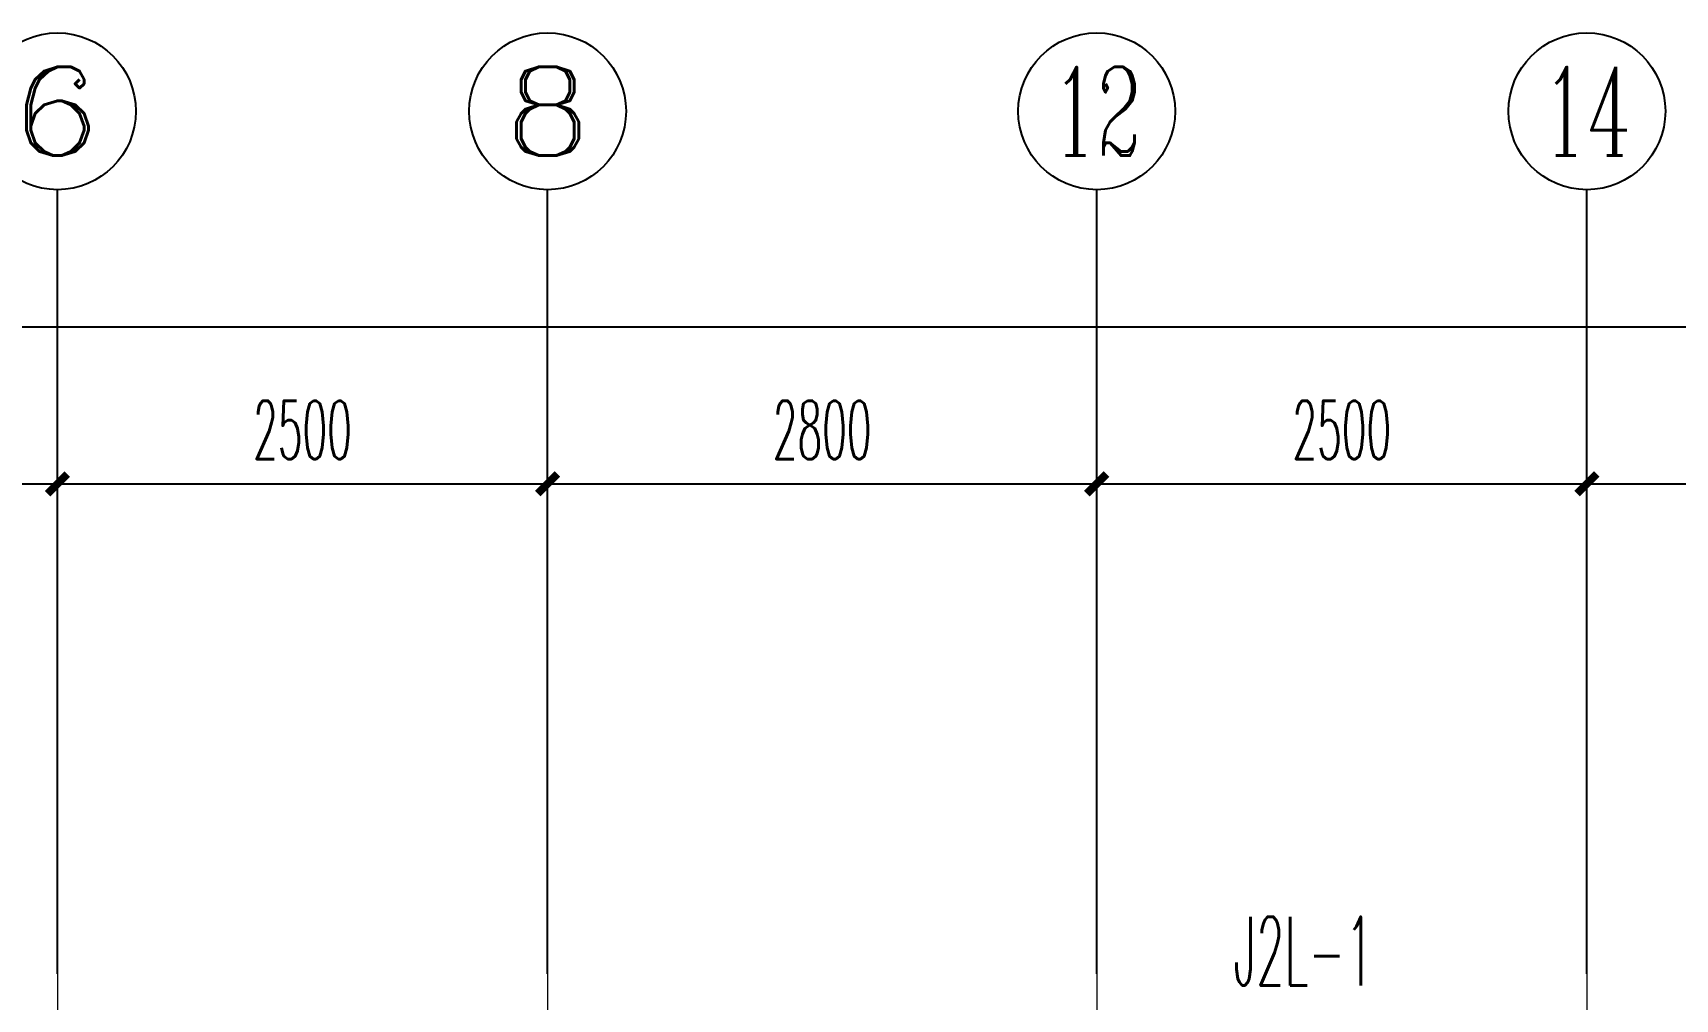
# Model space of a CAD drawing. Extents: x 27938 to 650306, y -92720 to 1524912.
# Drawn here: x 281791 to 290167, y 378245 to 383174 of the extents above; entities that cross this region are included whole.
import ezdxf
from ezdxf.enums import TextEntityAlignment as Align

# ---------------------------------------------------------------- set-up
doc = ezdxf.new("R2010")
doc.units = 0
doc.header["$LTSCALE"] = 1000
doc.header["$MEASUREMENT"] = 0
doc.linetypes.add('DOTE', pattern=[2.42, 2, -0.2, 0.02, -0.2])
for name, color, linetype in [('AXIS', 3, 'Continuous'), ('AXIS_TEXT', 4, 'Continuous'), ('DIM_给水', 3, 'Continuous')]:
    doc.layers.add(name, color=color, linetype=linetype)
doc.layers.add('DOTE', color=19, linetype='DOTE', lineweight=9)
doc.styles.add('_TCH_AXIS', font='COMPLEX', dxfattribs={"bigfont": 'GBCBIG'})
doc.styles.add('_TCH_DIM_T3', font='SIMPLEX.shx', dxfattribs={"width": 0.494118, "bigfont": 'GBCBIG.shx'})
doc.styles.add('_TWT_SERIAL', font='simplex.shx', dxfattribs={"width": 0.6, "oblique": 10, "height": 3, "bigfont": 'aadri.shx'})
doc.styles.add('COMPLEX', font='COMPLEX')
doc.dimstyles.new('_TCH_ARCH&&100', dxfattribs={"dimtxt": 297.5, "dimasz": 100, "dimexe": 250, "dimexo": 300, "dimgap": 126.25, "dimtad": 1, "dimdec": 0, "dimzin": 0, "dimdsep": 46, "dimtxsty": '_TCH_DIM_T3', "dimblk": 'ARCHTICK', "dimcen": 0.09, "dimclrt": 4, "dimazin": 2, "dimtfac": 1, "dimtdec": 0, "dimtix": 1, "dimtmove": 2, "dimatfit": 3, "dimfxl": 1, "dimtolj": 1, "dimtzin": 0, "dimarcsym": 0})

# ---------------------------------------------------------------- blocks, each defined once
blk = doc.blocks.new('FGDGDRGSDGDG')
at = {"layer": 'DOTE', "linetype": 'DOTE', "ltscale": 0.3}
for p, q in [((499982.5, 529998.5), (499982.5, 523848.5)), ((502482.5, 529998.5), (502482.5, 522348.5)), ((505282.5, 529998.5), (505282.5, 522348.5)), ((507782.5, 529998.5), (507782.5, 523848.5))]:
    blk.add_line(p, q, dxfattribs=at)
blk = doc.blocks.new('_ArchTick')
at = {"color": 0, "linetype": 'ByBlock', "const_width": 0.4}
blk.add_lwpolyline([(-0.5, -0.5), (0.5, 0.5)], dxfattribs=at)
blk = doc.blocks.new('*D1164')
at = {"layer": 'AXIS', "color": 0, "lineweight": -2}
for p, q in [((278716.6, 378673.7), (278716.6, 381123.7)), ((281916.6, 378673.7), (281916.6, 381123.7)), ((278716.6, 380873.7), (281916.6, 380873.7))]:
    blk.add_line(p, q, dxfattribs=at)
at = {"layer": 'Defpoints', "color": 0}
for p in [(281916.6, 380873.7), (278716.6, 378373.7), (281916.6, 378373.7)]:
    blk.add_point(p, dxfattribs=at)
at = {"layer": 'AXIS', "color": 0, "lineweight": -2, "xscale": 100, "yscale": 100, "zscale": 100, "rotation": 180}
blk.add_blockref('_ArchTick', (278716.6, 380873.7), dxfattribs=at)
at = {"layer": 'AXIS', "color": 0, "lineweight": -2, "xscale": 100, "yscale": 100, "zscale": 100}
blk.add_blockref('_ArchTick', (281916.6, 380873.7), dxfattribs=at)
at = {"layer": 'AXIS', "color": 4, "insert": (280316.6, 381148.7), "char_height": 297.5, "attachment_point": 5, "style": '_TCH_DIM_T3'}
blk.add_mtext('\\A1;3200', dxfattribs=at)
blk = doc.blocks.new('*D1165')
at = {"layer": 'AXIS', "color": 0, "lineweight": -2}
for p, q in [((281916.6, 378673.7), (281916.6, 381123.7)), ((284416.6, 378673.7), (284416.6, 381123.7)), ((281916.6, 380873.7), (284416.6, 380873.7))]:
    blk.add_line(p, q, dxfattribs=at)
at = {"layer": 'Defpoints', "color": 0}
for p in [(284416.6, 380873.7), (281916.6, 378373.7), (284416.6, 378373.7)]:
    blk.add_point(p, dxfattribs=at)
at = {"layer": 'AXIS', "color": 0, "lineweight": -2, "xscale": 100, "yscale": 100, "zscale": 100, "rotation": 180}
blk.add_blockref('_ArchTick', (281916.6, 380873.7), dxfattribs=at)
at = {"layer": 'AXIS', "color": 0, "lineweight": -2, "xscale": 100, "yscale": 100, "zscale": 100}
blk.add_blockref('_ArchTick', (284416.6, 380873.7), dxfattribs=at)
at = {"layer": 'AXIS', "color": 4, "insert": (283166.6, 381148.7), "char_height": 297.5, "attachment_point": 5, "style": '_TCH_DIM_T3'}
blk.add_mtext('\\A1;2500', dxfattribs=at)
blk = doc.blocks.new('*D1166')
at = {"layer": 'AXIS', "color": 0, "lineweight": -2}
for p, q in [((284416.6, 378673.7), (284416.6, 381123.7)), ((287216.6, 378673.7), (287216.6, 381123.7)), ((284416.6, 380873.7), (287216.6, 380873.7))]:
    blk.add_line(p, q, dxfattribs=at)
at = {"layer": 'Defpoints', "color": 0}
for p in [(287216.6, 380873.7), (284416.6, 378373.7), (287216.6, 378373.7)]:
    blk.add_point(p, dxfattribs=at)
at = {"layer": 'AXIS', "color": 0, "lineweight": -2, "xscale": 100, "yscale": 100, "zscale": 100, "rotation": 180}
blk.add_blockref('_ArchTick', (284416.6, 380873.7), dxfattribs=at)
at = {"layer": 'AXIS', "color": 0, "lineweight": -2, "xscale": 100, "yscale": 100, "zscale": 100}
blk.add_blockref('_ArchTick', (287216.6, 380873.7), dxfattribs=at)
at = {"layer": 'AXIS', "color": 4, "insert": (285816.6, 381148.7), "char_height": 297.5, "attachment_point": 5, "style": '_TCH_DIM_T3'}
blk.add_mtext('\\A1;2800', dxfattribs=at)
blk = doc.blocks.new('*D1167')
at = {"layer": 'AXIS', "color": 0, "lineweight": -2}
for p, q in [((287216.6, 378673.7), (287216.6, 381123.7)), ((289716.6, 378673.7), (289716.6, 381123.7)), ((287216.6, 380873.7), (289716.6, 380873.7))]:
    blk.add_line(p, q, dxfattribs=at)
at = {"layer": 'Defpoints', "color": 0}
for p in [(289716.6, 380873.7), (287216.6, 378373.7), (289716.6, 378373.7)]:
    blk.add_point(p, dxfattribs=at)
at = {"layer": 'AXIS', "color": 0, "lineweight": -2, "xscale": 100, "yscale": 100, "zscale": 100, "rotation": 180}
blk.add_blockref('_ArchTick', (287216.6, 380873.7), dxfattribs=at)
at = {"layer": 'AXIS', "color": 0, "lineweight": -2, "xscale": 100, "yscale": 100, "zscale": 100}
blk.add_blockref('_ArchTick', (289716.6, 380873.7), dxfattribs=at)
at = {"layer": 'AXIS', "color": 4, "insert": (288466.6, 381148.7), "char_height": 297.5, "attachment_point": 5, "style": '_TCH_DIM_T3'}
blk.add_mtext('\\A1;2500', dxfattribs=at)
blk = doc.blocks.new('*D1168')
at = {"layer": 'AXIS', "color": 0, "lineweight": -2}
for p, q in [((289716.6, 378673.7), (289716.6, 381123.7)), ((292916.6, 378673.7), (292916.6, 381123.7)), ((289716.6, 380873.7), (292916.6, 380873.7))]:
    blk.add_line(p, q, dxfattribs=at)
at = {"layer": 'Defpoints', "color": 0}
for p in [(292916.6, 380873.7), (289716.6, 378373.7), (292916.6, 378373.7)]:
    blk.add_point(p, dxfattribs=at)
at = {"layer": 'AXIS', "color": 0, "lineweight": -2, "xscale": 100, "yscale": 100, "zscale": 100, "rotation": 180}
blk.add_blockref('_ArchTick', (289716.6, 380873.7), dxfattribs=at)
at = {"layer": 'AXIS', "color": 0, "lineweight": -2, "xscale": 100, "yscale": 100, "zscale": 100}
blk.add_blockref('_ArchTick', (292916.6, 380873.7), dxfattribs=at)
at = {"layer": 'AXIS', "color": 4, "insert": (291316.6, 381148.7), "char_height": 297.5, "attachment_point": 5, "style": '_TCH_DIM_T3'}
blk.add_mtext('\\A1;3200', dxfattribs=at)
blk = doc.blocks.new('*D1172')
at = {"layer": 'AXIS', "color": 0, "lineweight": -2}
for p, q in [((272016.6, 378673.7), (272016.6, 381923.7)), ((327016.6, 378673.7), (327016.6, 381923.7)), ((272016.6, 381673.7), (327016.6, 381673.7))]:
    blk.add_line(p, q, dxfattribs=at)
at = {"layer": 'Defpoints', "color": 0}
for p in [(327016.6, 381673.7), (272016.6, 378373.7), (327016.6, 378373.7)]:
    blk.add_point(p, dxfattribs=at)
at = {"layer": 'AXIS', "color": 0, "lineweight": -2, "xscale": 100, "yscale": 100, "zscale": 100, "rotation": 180}
blk.add_blockref('_ArchTick', (272016.6, 381673.7), dxfattribs=at)
at = {"layer": 'AXIS', "color": 0, "lineweight": -2, "xscale": 100, "yscale": 100, "zscale": 100}
blk.add_blockref('_ArchTick', (327016.6, 381673.7), dxfattribs=at)
at = {"layer": 'AXIS', "color": 4, "insert": (299516.6, 381948.7), "char_height": 297.5, "attachment_point": 5, "style": '_TCH_DIM_T3'}
blk.add_mtext('\\A1;55000', dxfattribs=at)
blk = doc.blocks.new('_AXISO')
blk.add_circle((0, 0), 0.5)
at = {"layer": 'AXIS_TEXT', "style": 'COMPLEX', "width": 1.041667}
blk.add_attdef('A', text='', height=0.56, dxfattribs=at).set_placement((-0.25, -0.28), (0.25, -0.28), align=Align.FIT)

msp = doc.modelspace()

# ---------------------------------------------------------------- linework, layer by layer
at = {"layer": 'AXIS'}
for p, q in [((281916.6, 378373.7), (281916.6, 382373.7)), ((284416.6, 378373.7), (284416.6, 382373.7)), ((287216.6, 378373.7), (287216.6, 382373.7)), ((289716.6, 378373.7), (289716.6, 382373.7))]:
    msp.add_line(p, q, dxfattribs=at)

# ---------------------------------------------------------------- block references
msp.add_blockref('FGDGDRGSDGDG', (-218065.9, -151624.7))
ref = msp.add_blockref('_AXISO', (281916.6, 382773.7), dxfattribs=dict(at, xscale=800, yscale=800, zscale=800))
ref.add_attrib('A', '6', dxfattribs={"layer": 'AXIS_TEXT', "height": 452.5, "style": '_TCH_AXIS', "width": 1.5}).set_placement((281690.3, 382547.5), (282142.9, 382547.5), align=Align.FIT)
ref = msp.add_blockref('_AXISO', (284416.6, 382773.7), dxfattribs=dict(at, xscale=800, yscale=800, zscale=800))
ref.add_attrib('A', '8', dxfattribs={"layer": 'AXIS_TEXT', "height": 452.5, "style": '_TCH_AXIS', "width": 1.5}).set_placement((284190.3, 382547.5), (284642.9, 382547.5), align=Align.FIT)
ref = msp.add_blockref('_AXISO', (287216.6, 382773.7), dxfattribs=dict(at, xscale=800, yscale=800, zscale=800))
ref.add_attrib('A', '12', dxfattribs={"layer": 'AXIS_TEXT', "height": 452.55, "style": '_TCH_AXIS', "width": 0.724138}).set_placement((286990.3, 382547.5), (287442.9, 382547.5), align=Align.FIT)
ref = msp.add_blockref('_AXISO', (289716.6, 382773.7), dxfattribs=dict(at, xscale=800, yscale=800, zscale=800))
ref.add_attrib('A', '14', dxfattribs={"layer": 'AXIS_TEXT', "height": 452.55, "style": '_TCH_AXIS', "width": 0.677419}).set_placement((289490.3, 382547.5), (289942.9, 382547.5), align=Align.FIT)

# ---------------------------------------------------------------- texts
at = {"layer": 'DIM_给水', "color": 7, "style": '_TWT_SERIAL', "width": 0.48}
msp.add_text('J2L-1', height=350, dxfattribs=at).set_placement((287915.3, 378315.3))

# ---------------------------------------------------------------- dimensions: what is measured, and where the dimension line sits
at = {"layer": 'AXIS'}
for p1, p2, distance, picture, middle in [((272016.6, 378373.7), (327016.6, 378373.7), 3300, '*D1172', (299516.6, 381948.7)), ((278716.6, 378373.7), (281916.6, 378373.7), 2500, '*D1164', (280316.6, 381148.7)), ((281916.6, 378373.7), (284416.6, 378373.7), 2500, '*D1165', (283166.6, 381148.7)), ((284416.6, 378373.7), (287216.6, 378373.7), 2500, '*D1166', (285816.6, 381148.7)), ((287216.6, 378373.7), (289716.6, 378373.7), 2500, '*D1167', (288466.6, 381148.7)), ((289716.6, 378373.7), (292916.6, 378373.7), 2500, '*D1168', (291316.6, 381148.7))]:
    dim = msp.add_aligned_dim(p1=p1, p2=p2, distance=distance, dimstyle='_TCH_ARCH&&100', dxfattribs=at)
    dim.commit()
    dim.dimension.update_dxf_attribs({"geometry": picture, "text_midpoint": middle})

doc.saveas('drawing.dxf')
